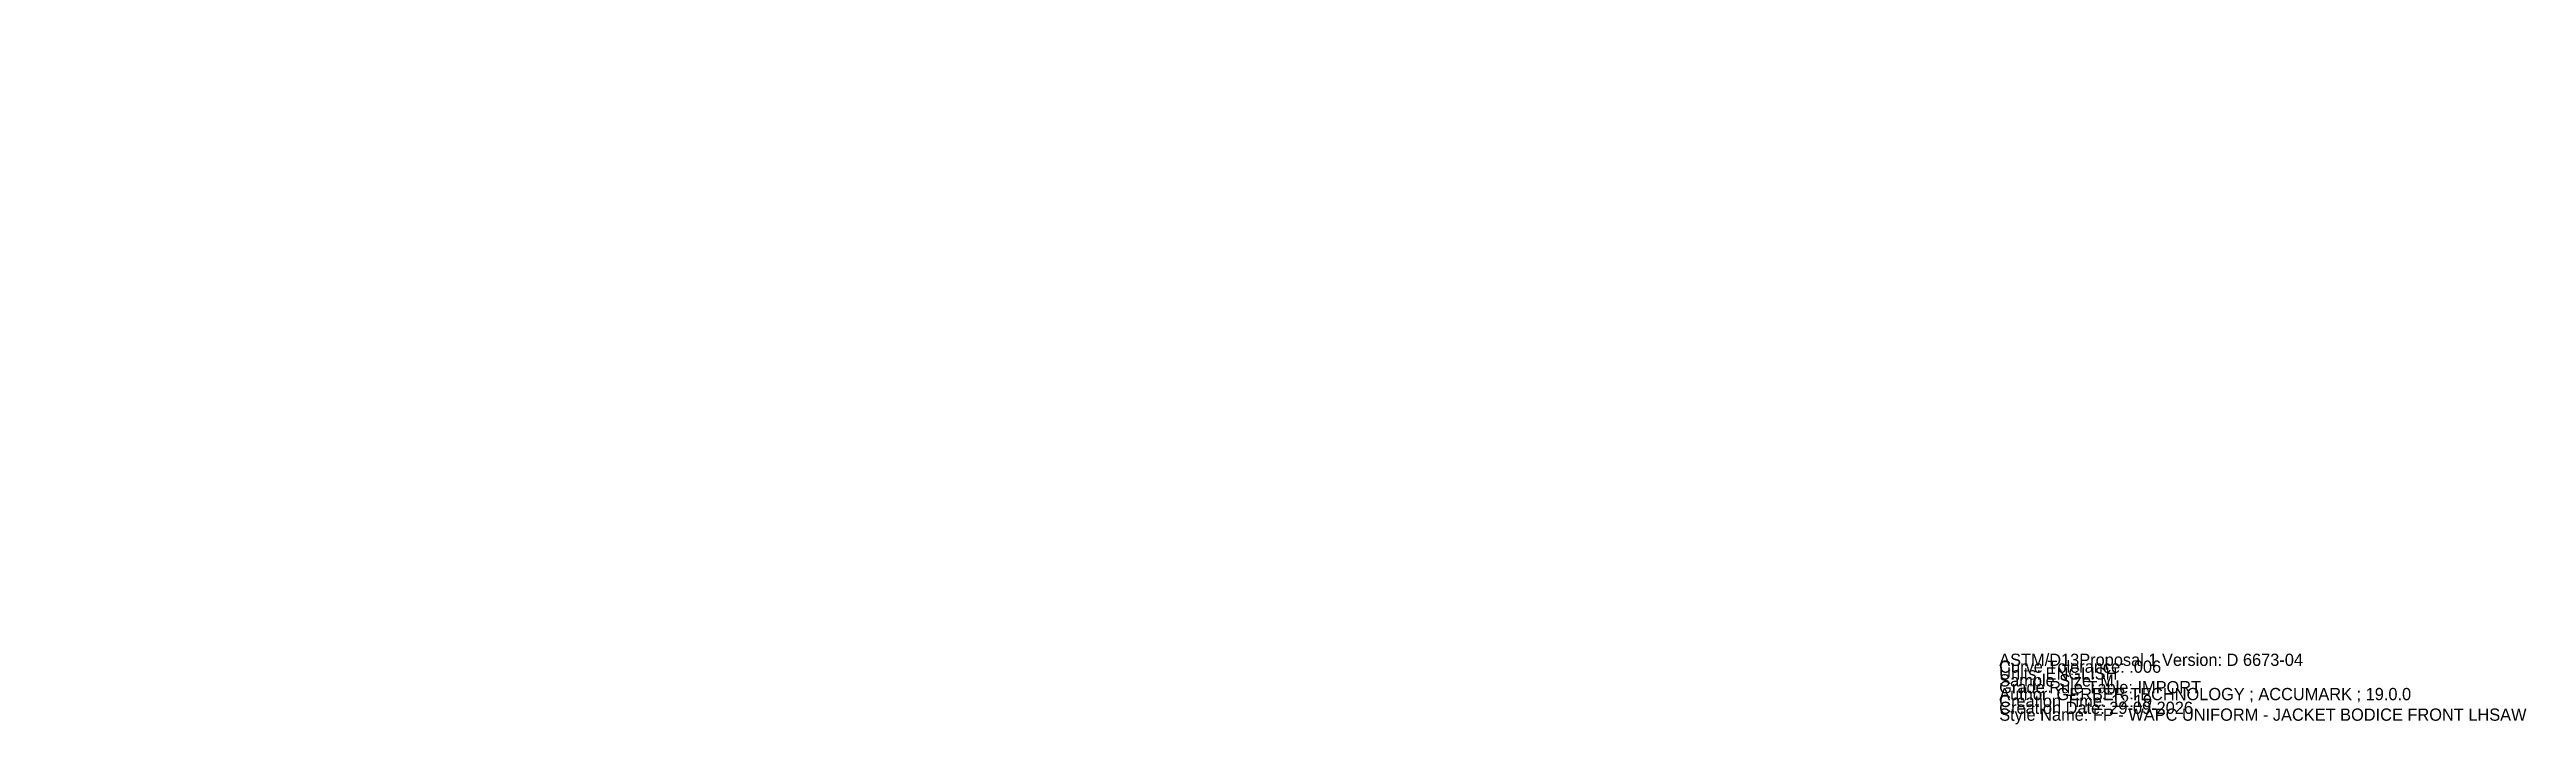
# Model space of a CAD drawing. Extents: x -39.8 to 10.8, y -0.1 to 13.7.
import ezdxf

# ---------------------------------------------------------------- set-up
doc = ezdxf.new("R2010")
doc.units = 0

msp = doc.modelspace()

# ---------------------------------------------------------------- texts
at = {"layer": '1'}
for s, p in [('ASTM/D13Proposal 1 Version: D 6673-04', (0, 1.12)), ('Curve Tolerance: .006', (0, 0.98)), ('Units: ENGLISH', (0, 0.84)), ('Author: GERBER TECHNOLOGY ; ACCUMARK ; 19.0.0', (0, 0.42)), ('Sample Size: M', (0, 0.7)), ('Grade Rule Table: IMPORT', (0, 0.56)), ('Creation Time: 12:19', (0, 0.28)), ('Style Name: FP - WAPC UNIFORM - JACKET BODICE FRONT LHSAW', (0, 0)), ('Creation Date: 29-09-2026', (0, 0.14))]:
    msp.add_text(s, height=0.25, dxfattribs=at).set_placement(p)

doc.saveas('drawing.dxf')
